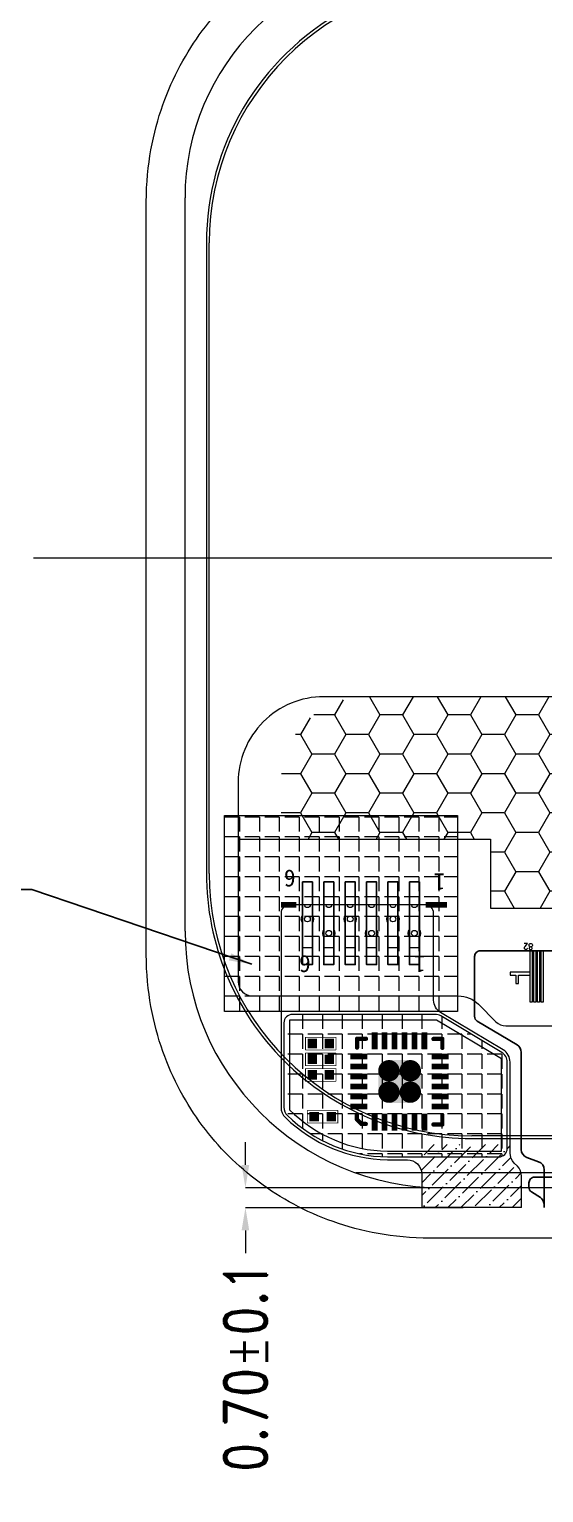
# Model space of a CAD drawing. Header units: millimetres. Extents: x 1134 to 2451, y -9 to 375.
# Drawn here: x 2354.4 to 2372.4, y 270.4 to 321.7 of the extents above; entities that cross this region are included whole.
import ezdxf
from ezdxf.lldxf.tags import DXFTag

# ---------------------------------------------------------------- set-up
doc = ezdxf.new("R2010")
doc.units = ezdxf.units.MM
doc.layers.get('0').update_dxf_attribs({"lineweight": 5})
doc.layers.get('Defpoints').update_dxf_attribs({"lineweight": 5})
for name, color, linetype in [('', 7, 'Continuous'), ('07 Cutline', 4, 'Continuous'), ('TOPLAYER', 1, 'Continuous'), ('TOPOVERLAY', 2, 'Continuous'), ('TOPPASTE', 8, 'Continuous'), ('TOPSOLDER', 216, 'Continuous')]:
    doc.layers.add(name, color=color, linetype=linetype)
for name, color, linetype, lineweight in [('DIM', 3, 'Continuous', 5), ('Encap', 210, 'Continuous', 5), ('ITO', 2, 'Continuous', 5), ('lens', 6, 'Continuous', 13), ('Main-FPC', 2, 'Continuous', 5), ('MFPC', 50, 'Continuous', 5), ('TFPC', 50, 'Continuous', 5)]:
    doc.layers.add(name, color=color, linetype=linetype, lineweight=lineweight)
doc.styles.add('RD', font='ROMAND.shx', dxfattribs={"width": 0.8})
doc.styles.get("Standard").update_dxf_attribs({"font": 'txt', "bigfont": 'gbcbig.shx'})
doc.styles.add('宋体', font='')
doc.styles.get('宋体').set_extended_font_data('SimSun')
tags = doc.linetypes.add('CENTER', pattern=[0.6, 0.375, -0.075, 0.075, -0.075]).pattern_tags.tags
tags[10:11] = [DXFTag(74, 4), DXFTag(75, 0), DXFTag(340, '0'), DXFTag(46, 1.0), DXFTag(50, 0.0), DXFTag(44, 0.0), DXFTag(45, 0.0)]
tags[8:9] = [DXFTag(74, 4), DXFTag(75, 0), DXFTag(340, '0'), DXFTag(46, 1.0), DXFTag(50, 0.0), DXFTag(44, 0.0), DXFTag(45, 0.0)]
tags[6:7] = [DXFTag(74, 4), DXFTag(75, 0), DXFTag(340, '0'), DXFTag(46, 1.0), DXFTag(50, 0.0), DXFTag(44, 0.0), DXFTag(45, 0.0)]
tags[4:5] = [DXFTag(74, 4), DXFTag(75, 0), DXFTag(340, '0'), DXFTag(46, 1.0), DXFTag(50, 0.0), DXFTag(44, 0.0), DXFTag(45, 0.0)]
doc.dimstyles.new('DIM', dxfattribs={"dimtxt": 1.5, "dimasz": 0.8, "dimexe": 0, "dimexo": 0.5, "dimgap": 0.11, "dimtad": 0, "dimzin": 1, "dimdsep": 46, "dimtxsty": 'RD', "dimcen": 0, "dimclrd": 256, "dimclre": 256, "dimclrt": 256, "dimadec": 0, "dimazin": 0, "dimtm": 1e-09, "dimtfac": 1, "dimtofl": 0, "dimtmove": 0, "dimatfit": 3, "dimfxl": 0, "dimlwe": -1, "dimarcsym": 0})

# ---------------------------------------------------------------- blocks, each defined once
blk = doc.blocks.new('R213NRK-001-PNL-V01-C')
at = {"layer": 'Encap', "lineweight": 0}
blk.add_line((482.508, 267.231), (459.691, 267.231), dxfattribs=at)
at = {"layer": 'ITO', "lineweight": 5}
for p, q in [((453.706, 275.711), (453.706, 301.426)), ((479.493, 266.711), (462.706, 266.711))]:
    blk.add_line(p, q, dxfattribs=at)
at = {"layer": 'ITO', "color": 1, "linetype": 'CENTER', "lineweight": 0}
for p, q in [((454.556, 277.735), (454.556, 299.846)), ((478.443, 268.535), (463.756, 268.535))]:
    blk.add_line(p, q, dxfattribs=at)
at = {"layer": 'ITO', "color": 1, "linetype": 'CENTER', "lineweight": 5}
blk.add_line((493.81, 288.791), (448.39, 288.791), dxfattribs=at)
at = {"layer": 'ITO', "lineweight": 5}
for centre, radius, start, end in [((462.126, 301.426), 8.42, 90, 180), ((462.706, 275.711), 9, 180, 270)]:
    blk.add_arc(centre, radius, start, end, dxfattribs=at)
at = {"layer": 'ITO', "color": 1, "linetype": 'CENTER', "lineweight": 0}
for centre, start, end in [((463.756, 299.846), 90, 180), ((463.756, 277.735), 180, 270)]:
    blk.add_arc(centre, 9.2, start, end, dxfattribs=at)
blk = doc.blocks.new('R213NRK-007-MFPC-V01-A')
at = {"lineweight": 5}
h = blk.add_hatch(dxfattribs=at)
h.set_pattern_fill('HONEY', color=5, scale=0.25, angle=360)
h.set_pattern_definition([(0, (-29.0445, 32.3044), (1.190625, 0.6874075), [0.79375, -1.5875]), (120, (-29.0445, 32.3044), (-1.19062486, 0.68740775), [0.79375, -1.5875]), (60, (-29.0445, 32.3044), (1.4e-07, 1.37481525), [-1.5875, 0.79375])])
edge = h.paths.add_edge_path()
edge.add_line((1536.491, 245.326), (1546.639, 245.326))
edge.add_arc((1546.639, 246.326), 1, 270, 350.8709)
edge.add_line((1547.626, 246.167), (1550.107, 261.607))
edge.add_arc((1551.094, 261.448), 1, 90, 170.8709, ccw=False)
edge.add_line((1551.094, 262.448), (1562.32, 262.448))
edge.add_arc((1562.32, 265.448), 3, 270, 360)
edge.add_line((1565.32, 265.448), (1565.32, 267.444))
edge.add_line((1565.32, 267.444), (1557.979, 267.444))
edge.add_line((1557.979, 267.444), (1557.979, 269.862))
edge.add_line((1557.979, 269.862), (1542.991, 269.862))
edge.add_line((1542.991, 269.862), (1542.991, 266.992))
edge.add_line((1542.991, 266.992), (1537.991, 266.992))
edge.add_line((1537.991, 266.992), (1537.991, 264.448))
edge.add_arc((1536.991, 264.448), 1, -90, 0, ccw=False)
edge.add_line((1536.991, 263.448), (1534.891, 263.448))
edge.add_arc((1534.891, 262.448), 1, 90, 180)
edge.add_line((1533.891, 262.448), (1533.891, 251.286))
edge.add_arc((1534.891, 251.286), 1, 180, 258.463)
edge.add_arc((1534.491, 249.326), 1, 0, 78.463, ccw=False)
edge.add_line((1535.491, 249.326), (1535.491, 246.326))
edge.add_arc((1536.491, 246.326), 1, 180, 270)
edge = h.paths.add_edge_path(flags=16)
edge.add_line((1535.391, 259.526), (1535.391, 251.536))
edge.add_arc((1536.291, 251.536), 0.9, 180, 270)
edge.add_line((1536.291, 250.636), (1543.191, 250.636))
edge.add_arc((1543.191, 251.536), 0.9, 270, 360)
edge.add_line((1544.091, 251.536), (1544.091, 259.526))
edge.add_arc((1543.191, 259.526), 0.9, 360, 450)
edge.add_line((1543.191, 260.426), (1536.291, 260.426))
edge.add_arc((1536.291, 259.526), 0.9, 90, 180)
at = {"layer": '', "const_width": 0.2}
for points in [[(1560.255, 269.744), (1559.498, 269.744)], [(1564.785, 269.744), (1565.32, 269.744)]]:
    blk.add_lwpolyline(points, dxfattribs=at)
at = {"lineweight": 5}
for points in [[(1556.131, 273.162), (1556.201, 273.162), (1556.201, 271.362), (1556.131, 271.362)], [(1556.261, 273.162), (1556.331, 273.162), (1556.331, 271.362), (1556.261, 271.362)], [(1556.391, 273.162), (1556.461, 273.162), (1556.461, 271.362), (1556.391, 271.362)], [(1556.521, 273.162), (1556.591, 273.162), (1556.591, 271.362), (1556.521, 271.362)], [(1556.991, 272.212), (1556.591, 272.212), (1556.591, 272.112), (1557.291, 272.112), (1557.291, 272.212), (1557.091, 272.212), (1557.091, 272.512), (1556.991, 272.512)]]:
    blk.add_lwpolyline(points, close=True, dxfattribs=at)
at = {"color": 5, "lineweight": 5}
blk.add_lwpolyline([(1536.491, 245.326), (1546.639, 245.326, 0.36828), (1547.626, 246.167), (1550.107, 261.607, -0.36828), (1551.094, 262.448), (1563.82, 262.448, 0.414214), (1566.82, 265.448), (1566.82, 267.444), (1557.979, 267.444), (1557.979, 269.862), (1542.991, 269.862), (1542.991, 266.992), (1537.991, 266.992), (1537.991, 264.448, -0.414214), (1536.991, 263.448), (1534.891, 263.448, 0.414214), (1533.891, 262.448), (1533.891, 251.286, 0.356394), (1534.691, 250.306, -0.356394), (1535.491, 249.326), (1535.491, 246.326, 0.414214), (1536.491, 245.326)], format="xyb", dxfattribs=at)
at = {"layer": 'Main-FPC'}
blk.add_lwpolyline([(1551.094, 262.448), (1563.82, 262.448, 0.414214), (1566.82, 265.448), (1566.82, 272.444, 0.414214), (1566.32, 272.944), (1559.105, 272.944, -0.198912), (1558.398, 273.237), (1557.789, 273.846, 0.198912), (1557.435, 273.992), (1538.991, 273.992, 0.414214)], format="xyb", dxfattribs=at)
at = {"layer": 'MFPC', "lineweight": 25}
for points in [[(1560.82, 268.944), (1560.82, 271.844), (1560.47, 271.844), (1560.47, 268.944)], [(1561.57, 268.944), (1561.57, 271.844), (1561.22, 271.844), (1561.22, 268.944)], [(1562.32, 268.944), (1562.32, 271.844), (1561.97, 271.844), (1561.97, 268.944)], [(1563.07, 268.944), (1563.07, 271.844), (1562.72, 271.844), (1562.72, 268.944)], [(1563.82, 268.944), (1563.82, 271.844), (1563.47, 271.844), (1563.47, 268.944)], [(1564.57, 268.944), (1564.57, 271.844), (1564.22, 271.844), (1564.22, 268.944)]]:
    blk.add_lwpolyline(points, close=True, dxfattribs=at)
at = {"lineweight": 5}
blk.add_text('82', height=0.2, dxfattribs=at).set_placement((1556.48, 271.11))
at = {"color": 4, "lineweight": 5, "style": '宋体'}
for s, p in [('1', (1559.561, 268.648, 0)), ('6', (1564.808, 268.522, 0))]:
    blk.add_text(s, height=0.6, dxfattribs=at).set_placement(p)
blk = doc.blocks.new('*D141')
at = {"layer": 'Defpoints', "color": 0, "lineweight": 5, "transparency": 16777216}
for p in [(2370.061, 281.069), (2361.926, 280.369), (2370.061, 280.369)]:
    blk.add_point(p, dxfattribs=at)
at = {"layer": 'DIM', "linetype": 'ByBlock', "lineweight": 5, "transparency": 16777216}
for p, q in [((2361.926, 281.869), (2361.926, 282.669)), ((2369.561, 281.069), (2361.926, 281.069)), ((2369.561, 280.369), (2361.926, 280.369)), ((2361.926, 279.569), (2361.926, 278.769))]:
    blk.add_line(p, q, dxfattribs=at)
at = {"layer": 'DIM', "lineweight": 5, "transparency": 16777216}
for points in [[(2361.792, 281.869), (2362.059, 281.869), (2361.926, 281.069)], [(2361.792, 279.569), (2362.059, 279.569), (2361.926, 280.369)]]:
    blk.add_solid(points, dxfattribs=at)
at = {"layer": 'DIM', "lineweight": 5, "transparency": 16777216, "insert": (2361.926, 274.802), "char_height": 1.5, "attachment_point": 5, "rotation": 90, "style": 'RD'}
blk.add_mtext('\\A1;0.70±0.1', dxfattribs=at)
blk = doc.blocks.new('0201_2')
at = {"layer": 'TOPLAYER'}
for points in [[(0.164998, -0.165001), (0.164998, 0.165001), (-0.164998, -0.165001), (-0.164998, 0.165001)], [(0.764997, -0.165001), (0.764997, 0.165001), (0.435, -0.165001), (0.435, 0.165001)]]:
    blk.add_solid(points, dxfattribs=at)
at = {"layer": 'TOPOVERLAY', "const_width": 0.025001}
for points in [[(-0.23, 0.225999), (-0.181, 0.225999)], [(-0.23, -0.217), (-0.23, 0.225999)], [(-0.18, 0.225999), (0.836, 0.225999)], [(0.836, -0.217), (0.836, 0.225999)], [(-0.23, -0.217), (0.836, -0.217)]]:
    blk.add_lwpolyline(points, dxfattribs=at)
at = {"layer": 'TOPOVERLAY', "const_width": 0.012499}
for points in [[(-0.23625, 0.225999, 1), (-0.223749, 0.225999, 1)], [(-0.23625, 0.225999, 1), (-0.223749, 0.225999, 1)], [(-0.187251, 0.225999, 1), (-0.174749, 0.225999, 1)], [(-0.186251, 0.225999, 1), (-0.173749, 0.225999, 1)], [(0.829749, 0.225999, 1), (0.842251, 0.225999, 1)], [(0.829749, 0.225999, 1), (0.842251, 0.225999, 1)], [(-0.23625, -0.217, 1), (-0.223749, -0.217, 1)], [(-0.23625, -0.217, 1), (-0.223749, -0.217, 1)], [(0.829749, -0.217, 1), (0.842251, -0.217, 1)], [(0.829749, -0.217, 1), (0.842251, -0.217, 1)]]:
    blk.add_lwpolyline(points, format="xyb", close=True, dxfattribs=at)
at = {"layer": 'TOPPASTE'}
for points in [[(0.164998, -0.165001), (0.164998, 0.165001), (-0.164998, -0.165001), (-0.164998, 0.165001)], [(0.764997, -0.165001), (0.764997, 0.165001), (0.435, -0.165001), (0.435, 0.165001)]]:
    blk.add_solid(points, dxfattribs=at)
at = {"layer": 'TOPSOLDER'}
for points in [[(0.164998, -0.165001), (0.164998, 0.165001), (-0.164998, -0.165001), (-0.164998, 0.165001)], [(0.764997, -0.165001), (0.764997, 0.165001), (0.435, -0.165001), (0.435, 0.165001)]]:
    blk.add_solid(points, dxfattribs=at)
blk = doc.blocks.new('0201_3')
at = {"layer": 'TOPLAYER'}
for points in [[(0.164998, -0.165001), (0.164998, 0.165001), (-0.164998, -0.165001), (-0.164998, 0.165001)], [(0.764997, -0.165001), (0.764997, 0.165001), (0.435, -0.165001), (0.435, 0.165001)]]:
    blk.add_solid(points, dxfattribs=at)
at = {"layer": 'TOPOVERLAY', "const_width": 0.025001}
for points in [[(-0.23, 0.225999), (-0.181, 0.225999)], [(-0.23, -0.217), (-0.23, 0.225999)], [(-0.18, 0.225999), (0.836, 0.225999)], [(0.836, -0.217), (0.836, 0.225999)], [(-0.23, -0.217), (0.836, -0.217)]]:
    blk.add_lwpolyline(points, dxfattribs=at)
at = {"layer": 'TOPOVERLAY', "const_width": 0.012499}
for points in [[(-0.23625, 0.225999, 1), (-0.223749, 0.225999, 1)], [(-0.23625, 0.225999, 1), (-0.223749, 0.225999, 1)], [(-0.187251, 0.225999, 1), (-0.174749, 0.225999, 1)], [(-0.186251, 0.225999, 1), (-0.173749, 0.225999, 1)], [(0.829749, 0.225999, 1), (0.842251, 0.225999, 1)], [(0.829749, 0.225999, 1), (0.842251, 0.225999, 1)], [(-0.23625, -0.217, 1), (-0.223749, -0.217, 1)], [(-0.23625, -0.217, 1), (-0.223749, -0.217, 1)], [(0.829749, -0.217, 1), (0.842251, -0.217, 1)], [(0.829749, -0.217, 1), (0.842251, -0.217, 1)]]:
    blk.add_lwpolyline(points, format="xyb", close=True, dxfattribs=at)
at = {"layer": 'TOPPASTE'}
for points in [[(0.164998, -0.165001), (0.164998, 0.165001), (-0.164998, -0.165001), (-0.164998, 0.165001)], [(0.764997, -0.165001), (0.764997, 0.165001), (0.435, -0.165001), (0.435, 0.165001)]]:
    blk.add_solid(points, dxfattribs=at)
at = {"layer": 'TOPSOLDER'}
for points in [[(0.164998, -0.165001), (0.164998, 0.165001), (-0.164998, -0.165001), (-0.164998, 0.165001)], [(0.764997, -0.165001), (0.764997, 0.165001), (0.435, -0.165001), (0.435, 0.165001)]]:
    blk.add_solid(points, dxfattribs=at)
blk = doc.blocks.new('0201_4')
at = {"layer": 'TOPLAYER'}
for points in [[(0.164998, -0.165001), (0.164998, 0.165001), (-0.164998, -0.165001), (-0.164998, 0.165001)], [(0.764997, -0.165001), (0.764997, 0.165001), (0.435, -0.165001), (0.435, 0.165001)]]:
    blk.add_solid(points, dxfattribs=at)
at = {"layer": 'TOPOVERLAY', "const_width": 0.025001}
for points in [[(-0.23, 0.225999), (-0.181, 0.225999)], [(-0.23, -0.217), (-0.23, 0.225999)], [(-0.18, 0.225999), (0.836, 0.225999)], [(0.836, -0.217), (0.836, 0.225999)], [(-0.23, -0.217), (0.836, -0.217)]]:
    blk.add_lwpolyline(points, dxfattribs=at)
at = {"layer": 'TOPOVERLAY', "const_width": 0.012499}
for points in [[(-0.23625, 0.225999, 1), (-0.223749, 0.225999, 1)], [(-0.23625, 0.225999, 1), (-0.223749, 0.225999, 1)], [(-0.187251, 0.225999, 1), (-0.174749, 0.225999, 1)], [(-0.186251, 0.225999, 1), (-0.173749, 0.225999, 1)], [(0.829749, 0.225999, 1), (0.842251, 0.225999, 1)], [(0.829749, 0.225999, 1), (0.842251, 0.225999, 1)], [(-0.23625, -0.217, 1), (-0.223749, -0.217, 1)], [(-0.23625, -0.217, 1), (-0.223749, -0.217, 1)], [(0.829749, -0.217, 1), (0.842251, -0.217, 1)], [(0.829749, -0.217, 1), (0.842251, -0.217, 1)]]:
    blk.add_lwpolyline(points, format="xyb", close=True, dxfattribs=at)
at = {"layer": 'TOPPASTE'}
for points in [[(0.164998, -0.165001), (0.164998, 0.165001), (-0.164998, -0.165001), (-0.164998, 0.165001)], [(0.764997, -0.165001), (0.764997, 0.165001), (0.435, -0.165001), (0.435, 0.165001)]]:
    blk.add_solid(points, dxfattribs=at)
at = {"layer": 'TOPSOLDER'}
for points in [[(0.164998, -0.165001), (0.164998, 0.165001), (-0.164998, -0.165001), (-0.164998, 0.165001)], [(0.764997, -0.165001), (0.764997, 0.165001), (0.435, -0.165001), (0.435, 0.165001)]]:
    blk.add_solid(points, dxfattribs=at)
blk = doc.blocks.new('0201_5')
at = {"layer": 'TOPLAYER'}
for points in [[(0.164998, -0.165001), (0.164998, 0.165001), (-0.164998, -0.165001), (-0.164998, 0.165001)], [(0.764997, -0.165001), (0.764997, 0.165001), (0.435, -0.165001), (0.435, 0.165001)]]:
    blk.add_solid(points, dxfattribs=at)
at = {"layer": 'TOPOVERLAY', "const_width": 0.025001}
for points in [[(-0.23, 0.225999), (-0.181, 0.225999)], [(-0.23, -0.217), (-0.23, 0.225999)], [(-0.18, 0.225999), (0.836, 0.225999)], [(0.836, -0.217), (0.836, 0.225999)], [(-0.23, -0.217), (0.836, -0.217)]]:
    blk.add_lwpolyline(points, dxfattribs=at)
at = {"layer": 'TOPOVERLAY', "const_width": 0.012499}
for points in [[(-0.23625, 0.225999, 1), (-0.223749, 0.225999, 1)], [(-0.23625, 0.225999, 1), (-0.223749, 0.225999, 1)], [(-0.187251, 0.225999, 1), (-0.174749, 0.225999, 1)], [(-0.186251, 0.225999, 1), (-0.173749, 0.225999, 1)], [(0.829749, 0.225999, 1), (0.842251, 0.225999, 1)], [(0.829749, 0.225999, 1), (0.842251, 0.225999, 1)], [(-0.23625, -0.217, 1), (-0.223749, -0.217, 1)], [(-0.23625, -0.217, 1), (-0.223749, -0.217, 1)], [(0.829749, -0.217, 1), (0.842251, -0.217, 1)], [(0.829749, -0.217, 1), (0.842251, -0.217, 1)]]:
    blk.add_lwpolyline(points, format="xyb", close=True, dxfattribs=at)
at = {"layer": 'TOPPASTE'}
for points in [[(0.164998, -0.165001), (0.164998, 0.165001), (-0.164998, -0.165001), (-0.164998, 0.165001)], [(0.764997, -0.165001), (0.764997, 0.165001), (0.435, -0.165001), (0.435, 0.165001)]]:
    blk.add_solid(points, dxfattribs=at)
at = {"layer": 'TOPSOLDER'}
for points in [[(0.164998, -0.165001), (0.164998, 0.165001), (-0.164998, -0.165001), (-0.164998, 0.165001)], [(0.764997, -0.165001), (0.764997, 0.165001), (0.435, -0.165001), (0.435, 0.165001)]]:
    blk.add_solid(points, dxfattribs=at)
blk = doc.blocks.new('CST820_7')
at = {"layer": 'TOPLAYER', "const_width": 0.375001}
for points in [[(-0.47149, 0.377002, 1), (-0.09649, 0.377002, 1)], [(0.278506, 0.377002, 1), (0.653506, 0.377002, 1)], [(-0.47149, -0.372994, 1), (-0.09649, -0.372994, 1)], [(0.278506, -0.372994, 1), (0.653506, -0.372994, 1)]]:
    blk.add_lwpolyline(points, format="xyb", close=True, dxfattribs=at)
at = {"layer": 'TOPLAYER'}
for points in [[(-0.684002, 1.726004), (-0.884001, 1.726004), (-0.684002, 1.126005), (-0.884001, 1.126005)], [(-0.334002, 1.726004), (-0.534002, 1.726004), (-0.334002, 1.126005), (-0.534002, 1.126005)], [(0.015999, 1.726004), (-0.184, 1.726004), (0.015999, 1.126005), (-0.184, 1.126005)], [(0.365999, 1.726004), (0.165999, 1.726004), (0.365999, 1.126005), (0.165999, 1.126005)], [(0.715998, 1.726004), (0.515998, 1.726004), (0.715998, 1.126005), (0.515998, 1.126005)], [(1.065997, 1.726004), (0.865998, 1.726004), (1.065997, 1.126005), (0.865998, 1.126005)], [(-1.634988, 0.977011), (-1.634988, 0.777011), (-1.034989, 0.977011), (-1.034989, 0.777011)], [(-1.634988, 0.627012), (-1.634988, 0.427012), (-1.034989, 0.627012), (-1.034989, 0.427012)], [(-0.28399, -0.747994), (0.466006, -0.747994), (-0.28399, 0.752003), (0.466006, 0.752003)], [(1.81501, 0.777011), (1.81501, 0.977011), (1.215012, 0.777011), (1.215012, 0.977011)], [(1.81501, 0.427012), (1.81501, 0.627012), (1.215012, 0.427012), (1.215012, 0.627012)], [(-1.634988, 0.27701), (-1.634988, 0.07701), (-1.034989, 0.27701), (-1.034989, 0.07701)], [(-0.65899, -0.372994), (0.841007, -0.372994), (-0.65899, 0.377002), (0.841007, 0.377002)], [(1.81501, 0.07701), (1.81501, 0.27701), (1.215012, 0.07701), (1.215012, 0.27701)], [(-1.634988, -0.072989), (-1.634988, -0.272989), (-1.034989, -0.072989), (-1.034989, -0.272989)], [(-1.634988, -0.422989), (-1.634988, -0.622988), (-1.034989, -0.422989), (-1.034989, -0.622988)], [(1.81501, -0.272989), (1.81501, -0.072989), (1.215012, -0.272989), (1.215012, -0.072989)], [(1.81501, -0.622988), (1.81501, -0.422989), (1.215012, -0.622988), (1.215012, -0.422989)], [(-1.634988, -0.772988), (-1.634988, -0.972988), (-1.034989, -0.772988), (-1.034989, -0.972988)], [(1.81501, -0.972988), (1.81501, -0.772988), (1.215012, -0.972988), (1.215012, -0.772988)], [(-0.884001, -1.723995), (-0.684002, -1.723995), (-0.884001, -1.123996), (-0.684002, -1.123996)], [(-0.534002, -1.723995), (-0.334002, -1.723995), (-0.534002, -1.123996), (-0.334002, -1.123996)], [(-0.184, -1.723995), (0.015999, -1.723995), (-0.184, -1.123996), (0.015999, -1.123996)], [(0.165999, -1.723995), (0.365999, -1.723995), (0.165999, -1.123996), (0.365999, -1.123996)], [(0.515998, -1.723995), (0.715998, -1.723995), (0.515998, -1.123996), (0.715998, -1.123996)], [(0.865998, -1.723995), (1.065997, -1.723995), (0.865998, -1.123996), (1.065997, -1.123996)]]:
    blk.add_solid(points, dxfattribs=at)
at = {"layer": 'TOPOVERLAY', "const_width": 0.15}
for points in [[(-1.399995, 1.5), (-1.4, 1.189002)], [(-1.086993, 1.500005), (-1.399995, 1.5)], [(1.600007, 1.500007), (1.269009, 1.499997)], [(1.600007, 1.500007), (1.600002, 1.187008)], [(-1.406992, -1.175987), (-1.406997, -1.488989)], [(-1.406997, -1.488989), (-1.095995, -1.488991)], [(1.269009, -1.495989), (1.420546, -1.495994)], [(1.582009, -1.334526), (1.420546, -1.495994)], [(1.582003, -1.184996), (1.582009, -1.334526)]]:
    blk.add_lwpolyline(points, dxfattribs=at)
at = {"layer": 'TOPOVERLAY', "const_width": 0.074999}
for points in [[(-1.437495, 1.5, 1), (-1.362494, 1.5, 1)], [(-1.437495, 1.5, 1), (-1.362494, 1.5, 1)], [(-1.124494, 1.500005, 1), (-1.049492, 1.500005, 1)], [(1.231509, 1.499997, 1), (1.30651, 1.499997, 1)], [(1.562506, 1.500007, 1), (1.637508, 1.500007, 1)], [(1.562506, 1.500007, 1), (1.637508, 1.500007, 1)], [(-1.4375, 1.189002, 1), (-1.362499, 1.189002, 1)], [(1.562501, 1.187008, 1), (1.637502, 1.187008, 1)], [(-1.444498, -1.488989, 1), (-1.369497, -1.488989, 1)], [(-1.444498, -1.488989, 1), (-1.369497, -1.488989, 1)], [(-1.444493, -1.175987, 1), (-1.369492, -1.175987, 1)], [(-1.133495, -1.488991, 1), (-1.058494, -1.488991, 1)], [(1.231509, -1.495989, 1), (1.30651, -1.495989, 1)], [(1.383045, -1.495994, 1), (1.458046, -1.495994, 1)], [(1.383045, -1.495994, 1), (1.458046, -1.495994, 1)], [(1.544503, -1.184996, 1), (1.619504, -1.184996, 1)], [(1.544508, -1.334526, 1), (1.619509, -1.334526, 1)], [(1.544508, -1.334526, 1), (1.619509, -1.334526, 1)]]:
    blk.add_lwpolyline(points, format="xyb", close=True, dxfattribs=at)
at = {"layer": 'TOPPASTE', "const_width": 0.375001}
for points in [[(-0.47149, 0.377002, 1), (-0.09649, 0.377002, 1)], [(0.278506, 0.377002, 1), (0.653506, 0.377002, 1)], [(-0.47149, -0.372994, 1), (-0.09649, -0.372994, 1)], [(0.278506, -0.372994, 1), (0.653506, -0.372994, 1)]]:
    blk.add_lwpolyline(points, format="xyb", close=True, dxfattribs=at)
at = {"layer": 'TOPPASTE'}
for points in [[(-0.684002, 1.726004), (-0.884001, 1.726004), (-0.684002, 1.126005), (-0.884001, 1.126005)], [(-0.334002, 1.726004), (-0.534002, 1.726004), (-0.334002, 1.126005), (-0.534002, 1.126005)], [(0.015999, 1.726004), (-0.184, 1.726004), (0.015999, 1.126005), (-0.184, 1.126005)], [(0.365999, 1.726004), (0.165999, 1.726004), (0.365999, 1.126005), (0.165999, 1.126005)], [(0.715998, 1.726004), (0.515998, 1.726004), (0.715998, 1.126005), (0.515998, 1.126005)], [(1.065997, 1.726004), (0.865998, 1.726004), (1.065997, 1.126005), (0.865998, 1.126005)], [(-1.634988, 0.977011), (-1.634988, 0.777011), (-1.034989, 0.977011), (-1.034989, 0.777011)], [(-1.634988, 0.627012), (-1.634988, 0.427012), (-1.034989, 0.627012), (-1.034989, 0.427012)], [(-0.28399, -0.747994), (0.466006, -0.747994), (-0.28399, 0.752003), (0.466006, 0.752003)], [(1.81501, 0.777011), (1.81501, 0.977011), (1.215012, 0.777011), (1.215012, 0.977011)], [(1.81501, 0.427012), (1.81501, 0.627012), (1.215012, 0.427012), (1.215012, 0.627012)], [(-1.634988, 0.27701), (-1.634988, 0.07701), (-1.034989, 0.27701), (-1.034989, 0.07701)], [(-0.65899, -0.372994), (0.841007, -0.372994), (-0.65899, 0.377002), (0.841007, 0.377002)], [(1.81501, 0.07701), (1.81501, 0.27701), (1.215012, 0.07701), (1.215012, 0.27701)], [(-1.634988, -0.072989), (-1.634988, -0.272989), (-1.034989, -0.072989), (-1.034989, -0.272989)], [(-1.634988, -0.422989), (-1.634988, -0.622988), (-1.034989, -0.422989), (-1.034989, -0.622988)], [(1.81501, -0.272989), (1.81501, -0.072989), (1.215012, -0.272989), (1.215012, -0.072989)], [(1.81501, -0.622988), (1.81501, -0.422989), (1.215012, -0.622988), (1.215012, -0.422989)], [(-1.634988, -0.772988), (-1.634988, -0.972988), (-1.034989, -0.772988), (-1.034989, -0.972988)], [(1.81501, -0.972988), (1.81501, -0.772988), (1.215012, -0.972988), (1.215012, -0.772988)], [(-0.884001, -1.723995), (-0.684002, -1.723995), (-0.884001, -1.123996), (-0.684002, -1.123996)], [(-0.534002, -1.723995), (-0.334002, -1.723995), (-0.534002, -1.123996), (-0.334002, -1.123996)], [(-0.184, -1.723995), (0.015999, -1.723995), (-0.184, -1.123996), (0.015999, -1.123996)], [(0.165999, -1.723995), (0.365999, -1.723995), (0.165999, -1.123996), (0.365999, -1.123996)], [(0.515998, -1.723995), (0.715998, -1.723995), (0.515998, -1.123996), (0.715998, -1.123996)], [(0.865998, -1.723995), (1.065997, -1.723995), (0.865998, -1.123996), (1.065997, -1.123996)]]:
    blk.add_solid(points, dxfattribs=at)
at = {"layer": 'TOPSOLDER', "const_width": 0.375001}
for points in [[(-0.47149, 0.377002, 1), (-0.09649, 0.377002, 1)], [(0.278506, 0.377002, 1), (0.653506, 0.377002, 1)], [(-0.47149, -0.372994, 1), (-0.09649, -0.372994, 1)], [(0.278506, -0.372994, 1), (0.653506, -0.372994, 1)]]:
    blk.add_lwpolyline(points, format="xyb", close=True, dxfattribs=at)
at = {"layer": 'TOPSOLDER'}
for points in [[(-0.684002, 1.726004), (-0.884001, 1.726004), (-0.684002, 1.126005), (-0.884001, 1.126005)], [(-0.334002, 1.726004), (-0.534002, 1.726004), (-0.334002, 1.126005), (-0.534002, 1.126005)], [(0.015999, 1.726004), (-0.184, 1.726004), (0.015999, 1.126005), (-0.184, 1.126005)], [(0.365999, 1.726004), (0.165999, 1.726004), (0.365999, 1.126005), (0.165999, 1.126005)], [(0.715998, 1.726004), (0.515998, 1.726004), (0.715998, 1.126005), (0.515998, 1.126005)], [(1.065997, 1.726004), (0.865998, 1.726004), (1.065997, 1.126005), (0.865998, 1.126005)], [(-1.634988, 0.977011), (-1.634988, 0.777011), (-1.034989, 0.977011), (-1.034989, 0.777011)], [(-1.634988, 0.627012), (-1.634988, 0.427012), (-1.034989, 0.627012), (-1.034989, 0.427012)], [(-0.28399, -0.747994), (0.466006, -0.747994), (-0.28399, 0.752003), (0.466006, 0.752003)], [(1.81501, 0.777011), (1.81501, 0.977011), (1.215012, 0.777011), (1.215012, 0.977011)], [(1.81501, 0.427012), (1.81501, 0.627012), (1.215012, 0.427012), (1.215012, 0.627012)], [(-1.634988, 0.27701), (-1.634988, 0.07701), (-1.034989, 0.27701), (-1.034989, 0.07701)], [(-0.65899, -0.372994), (0.841007, -0.372994), (-0.65899, 0.377002), (0.841007, 0.377002)], [(1.81501, 0.07701), (1.81501, 0.27701), (1.215012, 0.07701), (1.215012, 0.27701)], [(-1.634988, -0.072989), (-1.634988, -0.272989), (-1.034989, -0.072989), (-1.034989, -0.272989)], [(-1.634988, -0.422989), (-1.634988, -0.622988), (-1.034989, -0.422989), (-1.034989, -0.622988)], [(1.81501, -0.272989), (1.81501, -0.072989), (1.215012, -0.272989), (1.215012, -0.072989)], [(1.81501, -0.622988), (1.81501, -0.422989), (1.215012, -0.622988), (1.215012, -0.422989)], [(-1.634988, -0.772988), (-1.634988, -0.972988), (-1.034989, -0.772988), (-1.034989, -0.972988)], [(1.81501, -0.972988), (1.81501, -0.772988), (1.215012, -0.972988), (1.215012, -0.772988)], [(-0.884001, -1.723995), (-0.684002, -1.723995), (-0.884001, -1.123996), (-0.684002, -1.123996)], [(-0.534002, -1.723995), (-0.334002, -1.723995), (-0.534002, -1.123996), (-0.334002, -1.123996)], [(-0.184, -1.723995), (0.015999, -1.723995), (-0.184, -1.123996), (0.015999, -1.123996)], [(0.165999, -1.723995), (0.365999, -1.723995), (0.165999, -1.123996), (0.365999, -1.123996)], [(0.515998, -1.723995), (0.715998, -1.723995), (0.515998, -1.123996), (0.715998, -1.123996)], [(0.865998, -1.723995), (1.065997, -1.723995), (0.865998, -1.123996), (1.065997, -1.123996)]]:
    blk.add_solid(points, dxfattribs=at)
blk = doc.blocks.new('R213NRK-007-PFG10-CVL-V01-C')
at = {"color": 1, "linetype": 'CENTER', "lineweight": 5}
for p, q in [((2105.228, 278.542), (2105.228, 283.542)), ((2102.728, 281.042), (2107.728, 281.042))]:
    blk.add_line(p, q, dxfattribs=at)
at = {"color": 7, "lineweight": 5}
for points in [[(2105.103, 302.767), (2105.103, 302.467), (2105.353, 302.467), (2105.353, 302.767), (2105.653, 302.767), (2105.653, 303.017), (2105.353, 303.017), (2105.353, 303.317), (2105.103, 303.317), (2105.103, 303.017), (2104.803, 303.017), (2104.803, 302.767)], [(2114.828, 302.003), (2114.828, 303.028), (2114.628, 303.028), (2114.628, 302.003)], [(2118.828, 300.216), (2119.028, 300.216), (2119.028, 301.888), (2118.828, 301.888)], [(2105.103, 258.017), (2105.103, 258.317), (2105.353, 258.317), (2105.353, 258.017), (2105.653, 258.017), (2105.653, 257.767), (2105.353, 257.767), (2105.353, 257.467), (2105.103, 257.467), (2105.103, 257.767), (2104.803, 257.767), (2104.803, 258.017)]]:
    blk.add_lwpolyline(points, close=True, dxfattribs=at)
at = {"layer": 'lens'}
for points in [[(2114.028, 303.492), (2096.428, 303.492)], [(2086.478, 267.142), (2086.478, 293.542)], [(2123.978, 293.542), (2123.978, 267.142)], [(2114.028, 257.192), (2096.428, 257.192)]]:
    blk.add_lwpolyline(points, dxfattribs=at)
at = {"layer": 'lens', "ltscale": 0.02}
for points in [[(2097.884, 301.398, 0.126503), (2093.4, 300.245, 0.126503)], [(2117.055, 300.245, 0.126503), (2112.571, 301.398, 0.126503)], [(2093.4, 300.245, 0.273459), (2088.584, 292.098, 0.273459)], [(2121.871, 292.098, 0.273453), (2117.055, 300.245, 0.273453)], [(2088.584, 292.098), (2088.584, 269.987, 0.414214), (2097.884, 260.687), (2112.571, 260.687, 0.414214), (2121.871, 269.987), (2121.871, 292.098)]]:
    blk.add_lwpolyline(points, format="xyb", dxfattribs=at)
blk.add_lwpolyline([(2097.884, 301.398), (2112.571, 301.398)], dxfattribs=at)
at = {"layer": 'lens'}
for points in [[(2086.478, 293.542), (2086.478, 294.206), (2086.6, 295.41), (2087.026, 296.975), (2087.64, 298.35), (2088.416, 299.564), (2089.339, 300.631), (2090.406, 301.554), (2091.62, 302.33), (2092.995, 302.944), (2094.56, 303.37), (2095.764, 303.492), (2096.428, 303.492)], [(2114.028, 303.492), (2114.691, 303.492), (2115.896, 303.37), (2117.46, 302.944), (2118.835, 302.33), (2120.05, 301.554), (2121.116, 300.631), (2122.039, 299.564), (2122.815, 298.35), (2123.43, 296.975), (2123.855, 295.41), (2123.978, 294.206), (2123.978, 293.542)], [(2096.428, 257.192), (2095.764, 257.192), (2094.56, 257.315), (2092.995, 257.74), (2091.62, 258.355), (2090.406, 259.13), (2089.339, 260.054), (2088.416, 261.12), (2087.64, 262.334), (2087.026, 263.71), (2086.6, 265.274), (2086.478, 266.479), (2086.478, 267.142)], [(2123.978, 267.142), (2123.978, 266.479), (2123.855, 265.274), (2123.43, 263.71), (2122.815, 262.334), (2122.039, 261.12), (2121.116, 260.054), (2120.05, 259.13), (2118.835, 258.355), (2117.46, 257.74), (2115.896, 257.315), (2114.691, 257.192), (2114.028, 257.192)]]:
    blk.add_open_spline(points, degree=3, dxfattribs=at)
at = {"color": 7, "lineweight": 5, "style": '宋体'}
for s, p in [('XXXX-XXX', (2106.526, 302.429)), ('PFG10', (2111.396, 302.426))]:
    blk.add_text(s, height=0.68, rotation=0.4479, dxfattribs=at).set_placement(p)
at = {"color": 7, "lineweight": 0, "insert": (2103.049, 302.529), "char_height": 0.68, "width": 4.86765, "attachment_point": 9, "rotation": 0.0659, "style": '宋体'}
blk.add_mtext('{\\fArial|b0|i0|c134|p34;R\\fArial|b0|i0|c0|p34;213N\\fArial|b0|i0|c134|p34;0\\fArial|b0|i0|c0|p34;07}', dxfattribs=at)

msp = doc.modelspace()

# ---------------------------------------------------------------- hatches: boundary and pattern name
at = {"lineweight": 5, "true_color": 0x636466}
h = msp.add_hatch(dxfattribs=at)
h.set_pattern_fill('ANSI36', color=251, scale=0.1, angle=180)
h.set_pattern_definition([(225, (3751.933, 568.58295), (-0.1683798, -0.61739261), [0.79375, -0.15875, 0, -0.15875])])
edge = h.paths.add_edge_path()
edge.add_line((2368.1038, 280.3695), (2371.6044, 280.3695))
edge.add_arc((2372.1038, 280.3949), 0.5, 180, 182.91248, ccw=False)
edge.add_line((2371.6038, 280.3949), (2371.6038, 281.4719))
edge.add_arc((2371.1038, 281.4719), 0.5, 0, 45)
edge.add_line((2371.4573, 281.8254), (2371.3485, 281.9342))
edge.add_arc((2371.7021, 282.2878), 0.5, 180, 225, ccw=False)
edge.add_line((2371.2021, 282.2878), (2371.2021, 282.5799))
edge.add_line((2371.2021, 282.5799), (2368.1038, 282.5799))
edge.add_line((2368.1038, 282.5799), (2368.1038, 280.3695))
at = {"layer": 'TFPC', "lineweight": 5}
h = msp.add_hatch(dxfattribs=at)
h.set_pattern_fill('ANGLE', color=32, scale=0.1, angle=180)
h.set_pattern_definition([(180, (-115.8644, -1e-12), (-9e-17, -0.6985), [0.508, -0.1905]), (270, (-115.8644, -1e-12), (0.6985, -1e-16), [0.508, -0.1905])])
h.paths.add_polyline_path([(2369.3569, 287.2547), (2361.1891, 287.2547), (2361.1891, 294.1283), (2369.3569, 294.1283)])
h = msp.add_hatch(dxfattribs=at)
h.set_pattern_fill('ANGLE', color=32, scale=0.1, angle=180)
h.set_pattern_definition([(180, (4253.3653, 363.2852), (-9e-17, -0.6985), [0.508, -0.1905]), (270, (4253.3653, 363.2852), (0.6985, -1e-16), [0.508, -0.1905])])
edge = h.paths.add_edge_path()
edge.add_arc((2370.7021, 285.4742), 0.4, 360, 419.07825)
edge.add_line((2370.9076, 285.8173), (2368.7788, 287.0925))
edge.add_arc((2368.5733, 286.7493), 0.4, 59.07825, 90)
edge.add_line((2368.5733, 287.1493), (2363.5731, 287.1493))
edge.add_arc((2363.5731, 286.8493), 0.3, 90, 180)
edge.add_line((2363.2731, 286.8493), (2363.2731, 283.8889))
edge.add_arc((2363.6731, 283.8889), 0.4, 180, 225.97995)
edge.add_arc((2366.9886, 287.3198), 5.1711, 225.97995, 269.07442)
edge.add_line((2366.905, 282.1493), (2366.9067, 282.1493))
edge.add_line((2366.9067, 282.1493), (2370.8021, 282.1493))
edge.add_arc((2370.8021, 282.4493), 0.3, 270, 360)
edge.add_line((2371.1021, 282.4493), (2371.1021, 285.4742))

# ---------------------------------------------------------------- linework, layer by layer
at = {"layer": '07 Cutline'}
for points in [[(2372.4, 280.3695), (2372.4, 281.6986, 0.3152988), (2372.2026, 281.9805), (2371.7896, 282.1309, -0.3152988), (2371.5922, 282.4128), (2371.5922, 285.8201, 0.2636432), (2371.4463, 286.0775), (2370.0544, 286.9112, -0.2636432), (2369.9572, 287.0828), (2369.9572, 289.1768, -0.4142136), (2370.1572, 289.3768), (2384.2472, 289.3768, -0.4142136), (2384.4472, 289.1768), (2384.4472, 287.0828, -0.2636432), (2384.35, 286.9112), (2382.958, 286.0775, 0.2636432), (2382.8122, 285.8201), (2382.8122, 282.4128, -0.3152988), (2382.6148, 282.1309), (2382.2017, 281.9805, 0.3152988), (2382.0043, 281.6986), (2382.0043, 280.3695)], [(2382.0043, 280.3695), (2382.0043, 280.4698, -0.2546712), (2382.1416, 280.7218), (2382.4497, 280.9207, 0.2546712), (2382.5412, 281.0887), (2382.5412, 281.2395, 0.4142136), (2382.3412, 281.4395), (2372.0632, 281.4395, 0.4142136), (2371.8632, 281.2395), (2371.8632, 281.0887, 0.2546712), (2371.9547, 280.9207), (2372.2628, 280.7218, -0.2546712), (2372.4, 280.4698), (2372.4, 280.3695)]]:
    msp.add_lwpolyline(points, format="xyb", dxfattribs=at)
at = {"layer": 'TFPC', "color": 2}
msp.add_line((2371.6044, 280.3695), (2368.1038, 280.3695), dxfattribs=at)
at = {"layer": 'TFPC', "color": 32, "lineweight": 5}
msp.add_lwpolyline([(2369.3569, 287.2547), (2361.1891, 287.2547), (2361.1891, 294.1283), (2369.3569, 294.1283)], close=True, dxfattribs=at)
at = {"layer": 'TFPC', "color": 2}
for points in [[(2371.6044, 280.3695, -0.0127088), (2371.6038, 280.3949), (2371.6038, 281.4719, 0.1989124), (2371.4573, 281.8254), (2371.3485, 281.9342, -0.1989124), (2371.2021, 282.2878), (2371.2021, 285.4742, 0.2636432), (2370.959, 285.9031), (2368.7661, 287.2166, -0.2636432), (2368.5231, 287.6456), (2368.5231, 290.6949, 0.4142136), (2368.2231, 290.9949), (2363.4731, 290.9949, 0.4142136), (2363.1731, 290.6949), (2363.1731, 283.8889, 0.2033612), (2363.3256, 283.5293, 0.190283), (2366.9034, 282.0493)], [(2366.9067, 282.0493), (2367.6038, 282.0493, -0.4142136), (2368.1038, 281.5493), (2368.1038, 280.3695)]]:
    msp.add_lwpolyline(points, format="xyb", dxfattribs=at)
at = {"layer": 'TFPC', "color": 32}
for points in [[(2363.9982, 290.9949), (2363.9232, 290.9949), (2363.9232, 290.6363, 0.3535534), (2363.9232, 290.3535), (2363.9232, 289.4949), (2364.2732, 289.4949), (2364.2732, 290.3535, 0.3535534), (2364.2732, 290.6363), (2364.2732, 290.9949), (2364.1982, 290.9949, -1)], [(2364.7482, 290.9949), (2364.6732, 290.9949), (2364.6732, 290.1363, 0.3535534), (2364.6732, 289.8535), (2364.6732, 289.4949), (2365.0232, 289.4949), (2365.0232, 289.8535, 0.3535534), (2365.0232, 290.1363), (2365.0232, 290.9949), (2364.9482, 290.9949, -1)], [(2365.4982, 290.9949), (2365.4232, 290.9949), (2365.4232, 290.6363, 0.3535534), (2365.4232, 290.3535), (2365.4232, 289.4949), (2365.7732, 289.4949), (2365.7732, 290.3535, 0.3535534), (2365.7732, 290.6363), (2365.7732, 290.9949), (2365.6982, 290.9949, -1)], [(2366.2482, 290.9949), (2366.1732, 290.9949), (2366.1732, 290.1363, 0.3535534), (2366.1732, 289.8535), (2366.1732, 289.4949), (2366.5232, 289.4949), (2366.5232, 289.8535, 0.3535534), (2366.5232, 290.1363), (2366.5232, 290.9949), (2366.4482, 290.9949, -1)], [(2366.9982, 290.9949), (2366.9232, 290.9949), (2366.9232, 290.6363, 0.3535534), (2366.9232, 290.3535), (2366.9232, 289.4949), (2367.2732, 289.4949), (2367.2732, 290.3535, 0.3535534), (2367.2732, 290.6363), (2367.2732, 290.9949), (2367.1982, 290.9949, -1)], [(2367.7482, 290.9949), (2367.6732, 290.9949), (2367.6732, 290.1363, 0.3535534), (2367.6732, 289.8535), (2367.6732, 289.4949), (2368.0232, 289.4949), (2368.0232, 289.8535, 0.3535534), (2368.0232, 290.1363), (2368.0232, 290.9949), (2367.9482, 290.9949, -1)]]:
    msp.add_lwpolyline(points, format="xyb", close=True, dxfattribs=at)
at = {"layer": 'TFPC', "color": 32, "lineweight": 5}
msp.add_lwpolyline([(2366.9067, 282.1493), (2370.8021, 282.1493, 0.4142136), (2371.1021, 282.4493), (2371.1021, 285.4742, 0.2636432), (2370.9076, 285.8173), (2368.7788, 287.0925, 0.1357463), (2368.5733, 287.1493), (2363.5731, 287.1493, 0.4142136), (2363.2731, 286.8493), (2363.2731, 283.8889, 0.2033612), (2363.3951, 283.6012, 0.190283), (2366.905, 282.1493)], format="xyb", dxfattribs=at)
at = {"layer": 'TFPC', "color": 0, "lineweight": 5}
msp.add_lwpolyline([(2366.9075, 282.3493), (2370.9021, 282.3493), (2370.9021, 285.5875), (2368.6286, 286.9493), (2363.4731, 286.9493), (2363.4731, 283.805, 0.1947039)], format="xyb", close=True, dxfattribs=at)
at = {"layer": 'TFPC', "color": 32}
for centre in [(2364.0982, 290.4945), (2365.5982, 290.4945), (2367.0982, 290.4945), (2364.8482, 289.9949), (2366.3482, 289.9949), (2367.8482, 289.9949)]:
    msp.add_circle(centre, 0.1, dxfattribs=at)

# ---------------------------------------------------------------- block references
for name, p, rotation in [('CST820_7', (2367.3284, 284.8871), 270), ('0201_4', (2364.8669, 286.1281), 180), ('0201_2', (2364.8669, 285.574), 180), ('0201_5', (2364.8669, 285.0284), 180), ('0201_3', (2364.9354, 283.5635), 180)]:
    msp.add_blockref(name, p, dxfattribs=dict(rotation=rotation))
at = {"layer": 'DIM', "lineweight": 5, "rotation": 180}
msp.add_blockref('R213NRK-007-MFPC-V01-A', (3928.493, 560.739), dxfattribs=at)
at = {"layer": 'DIM', "lineweight": 5}
msp.add_blockref('R213NRK-007-PFG10-CVL-V01-C', (271.9745, 22.1066), dxfattribs=at)
at = {"layer": 'ITO', "lineweight": 5}
msp.add_blockref('R213NRK-001-PNL-V01-C', (1906.1024, 14.3582), dxfattribs=at)

# ---------------------------------------------------------------- texts
at = {"char_height": 0.6, "width": 0.360108, "attachment_point": 1, "rotation": 180, "style": '宋体'}
for s, insert in [('{\\C4;6}', (2364.2153, 288.6141, 0)), ('{\\C4;1}', (2368.2358, 288.6125, 0))]:
    msp.add_mtext(s, dxfattribs=dict(at, insert=insert))

# ---------------------------------------------------------------- dimensions: what is measured, and where the dimension line sits
at = {"layer": 'DIM', "lineweight": 5}
dim = msp.add_linear_dim(base=(2361.9257, 280.3695), p1=(2370.0609, 281.0695), p2=(2370.0609, 280.3695), angle=90, dimstyle='DIM', override={"dimgap": 0.11, "dimtol": 1, "dimlim": 0, "dimtp": 0.1, "dimtm": 0.1, "dimtfac": 1, "dimtdec": 3, "dimfxl": 1.25, "dimtolj": 1, "dimlwd": 5, "dimlwe": 5, "dimarcsym": 1}, dxfattribs=at)
dim.commit()
dim.dimension.update_dxf_attribs({"geometry": '*D141', "text_midpoint": (2361.9257, 274.8023)})

# ---------------------------------------------------------------- leaders
msp.add_leader([(2362.1465, 288.9085), (2354.4356, 291.5244), (2342.9319, 291.5244)], dimstyle='DIM', override={"dimgap": 0.11, "dimtad": 0}, dxfattribs=at)

doc.saveas('drawing.dxf')
